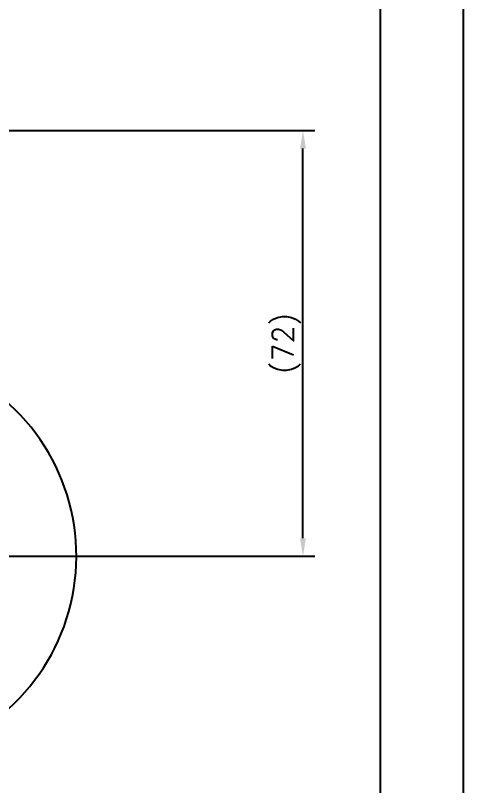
# Model space of a CAD drawing. Extents: x 8872 to 9466, y -11793 to -11373.
# Drawn here: x 9391.1 to 9466.2, y -11689.6 to -11560.2 of the extents above; entities that cross this region are included whole.
import ezdxf

# ---------------------------------------------------------------- set-up
doc = ezdxf.new("R2010")
doc.units = 0
doc.header["$LTSCALE"] = 7
doc.header["$MEASUREMENT"] = 0
doc.layers.get('0').update_dxf_attribs({"color": 2, "linetype": 'CONTINUOUS'})
for name, color, linetype in [('02___PRT_ALL_AXES', 7, 'CONTINUOUS'), ('D', 2, 'CONTINUOUS'), ('TXT', 4, 'CONTINUOUS')]:
    doc.layers.add(name, color=color, linetype=linetype)
doc.styles.add('GHS', font='ROMANS.shx', dxfattribs={"bigfont": 'GHS.shx'})

msp = doc.modelspace()

# ---------------------------------------------------------------- linework, layer by layer
at = {"linetype": 'Continuous'}
msp.add_lwpolyline([(8872.18, -11792.83), (9466.18, -11792.83), (9466.18, -11372.83), (8872.18, -11372.83)], close=True, dxfattribs=at)
at = {"layer": '02___PRT_ALL_AXES'}
msp.add_arc((9366.78, -11650.94), 34.5, 218.5756, 136.641, dxfattribs=at)
at = {"layer": 'D'}
for p, q in [((9292.78, -11579.57), (9441.26, -11579.57)), ((9439.26, -11647.94), (9439.26, -11582.57)), ((9381.28, -11650.94), (9441.26, -11650.94))]:
    msp.add_line(p, q, dxfattribs=at)
for points in [[(9438.76, -11582.57), (9439.76, -11582.57), (9439.26, -11579.57)], [(9438.76, -11647.94), (9439.76, -11647.94), (9439.26, -11650.94)]]:
    msp.add_solid(points, dxfattribs=at)
at = {"layer": 'TXT', "color": 4}
msp.add_line((9452.18, -11391.83), (9452.18, -11781.83), dxfattribs=at)

# ---------------------------------------------------------------- texts
at = {"layer": 'D', "insert": (9436.51, -11615.25), "char_height": 3.5, "attachment_point": 5, "rotation": 90, "style": 'GHS'}
msp.add_mtext('(72)', dxfattribs=at)

doc.saveas('drawing.dxf')
